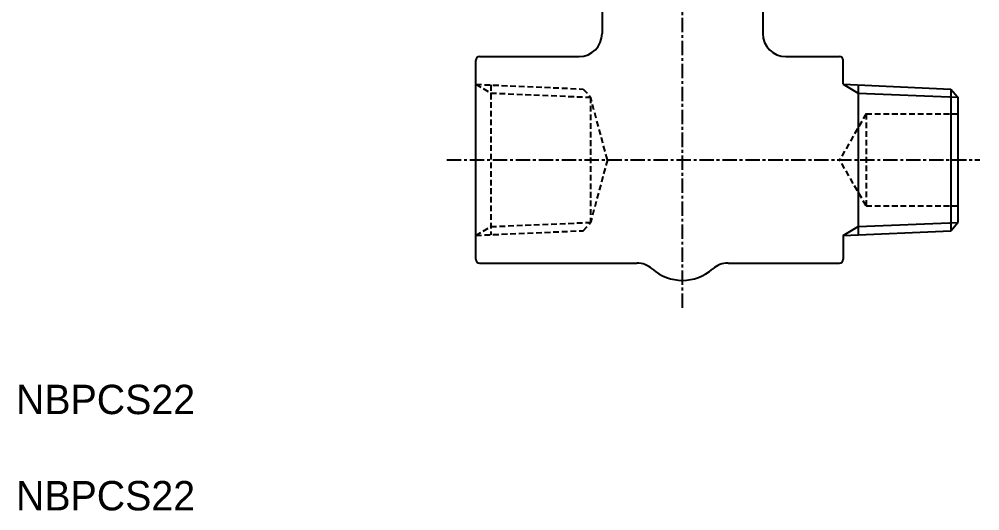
# Model space of a CAD drawing. Extents: x -13.7 to 69.9, y 117.1 to 202.8.
# Drawn here: x -13.7 to 69.9, y 117.1 to 160 of the extents above; entities that cross this region are included whole.
import ezdxf

# ---------------------------------------------------------------- set-up
doc = ezdxf.new("R2010")
doc.units = 0
doc.linetypes.add('CENTER', pattern=[2, 1.25, -0.25, 0.25, -0.25])
doc.linetypes.add('DASHED', pattern=[0.75, 0.5, -0.25])
doc.layers.get('0').update_dxf_attribs({"linetype": 'CONTINUOUS'})
doc.layers.add('CENTER', color=1, linetype='CENTER')

msp = doc.modelspace()

# ---------------------------------------------------------------- linework, layer by layer
at = {"color": 7, "linetype": 'CONTINUOUS'}
for p, q in [((37.035, 165.61), (37.035, 158.707)), ((51.035, 165.61), (51.035, 158.707)), ((26.368, 156.707), (35.035, 156.707)), ((53.035, 156.707), (57.702, 156.707)), ((26.035, 139.04), (26.035, 156.374)), ((58.035, 154.286), (58.035, 156.374)), ((58.035, 154.286), (67.402, 153.878)), ((59.348, 154.228), (59.348, 141.186)), ((67.402, 153.878), (67.402, 141.536)), ((67.402, 153.878), (68.035, 153.157)), ((68.035, 153.157), (68.035, 142.257)), ((67.402, 141.536), (68.035, 142.257)), ((58.035, 141.129), (67.402, 141.536)), ((58.035, 141.129), (58.035, 139.04)), ((26.368, 138.707), (39.535, 138.707)), ((39.035, 138.707), (39.535, 138.707)), ((39.285, 138.707), (40.066, 138.707)), ((48.003, 138.707), (48.535, 138.707)), ((48.535, 138.707), (57.702, 138.707))]:
    msp.add_line(p, q, dxfattribs=at)
at = {"color": 3, "linetype": 'DASHED'}
for p, q in [((26.035, 154.286), (27.348, 153.527)), ((26.035, 154.286), (35.402, 153.878)), ((27.348, 154.228), (27.348, 141.186)), ((27.348, 153.527), (36.035, 153.157)), ((35.402, 153.878), (36.035, 153.157)), ((36.035, 153.157), (36.035, 142.257)), ((37.495, 147.707), (36.035, 153.157)), ((60.035, 151.707), (57.725, 147.707)), ((60.035, 151.707), (60.035, 143.707)), ((60.035, 151.707), (68.035, 151.707)), ((37.495, 147.707), (36.035, 142.257)), ((60.035, 143.707), (57.725, 147.707)), ((60.035, 143.707), (68.035, 143.707)), ((27.348, 141.887), (36.035, 142.257)), ((35.402, 141.536), (36.035, 142.257)), ((26.035, 141.129), (27.348, 141.887)), ((26.035, 141.129), (35.402, 141.536))]:
    msp.add_line(p, q, dxfattribs=at)
at = {"color": 3, "linetype": 'CONTINUOUS'}
for p, q in [((58.035, 154.286), (59.348, 153.527)), ((59.348, 153.527), (68.035, 153.157)), ((59.348, 141.887), (68.035, 142.257)), ((58.035, 141.129), (59.348, 141.887))]:
    msp.add_line(p, q, dxfattribs=at)
at = {"color": 7, "linetype": 'CONTINUOUS'}
for centre, radius, start, end in [((35.035, 158.707), 2, 270, 360), ((53.035, 158.707), 2, 180, 270), ((26.368, 156.374), 0.333, 90, 180), ((57.702, 156.374), 0.333, 0, 90), ((26.368, 139.04), 0.333, 180, 270), ((57.702, 139.04), 0.333, 270, 0), ((40.066, 136.707), 2, 48.59038, 90), ((44.035, 141.207), 4, 228.59038, 311.40962), ((48.003, 136.707), 2, 90, 131.40962)]:
    msp.add_arc(centre, radius, start, end, dxfattribs=at)
at = {"layer": 'CENTER', "color": 1, "linetype": 'CENTER'}
for p, q in [((44.035, 134.825), (44.035, 202.788)), ((23.515, 147.707), (69.934, 147.707))]:
    msp.add_line(p, q, dxfattribs=at)

# ---------------------------------------------------------------- texts
at = {"color": 7, "linetype": 'CONTINUOUS'}
for p in [(-14.015, 125.552), (-14.015, 117.167)]:
    msp.add_text('NBPCS22', height=2.5597, dxfattribs=at).set_placement(p)

doc.saveas('drawing.dxf')
